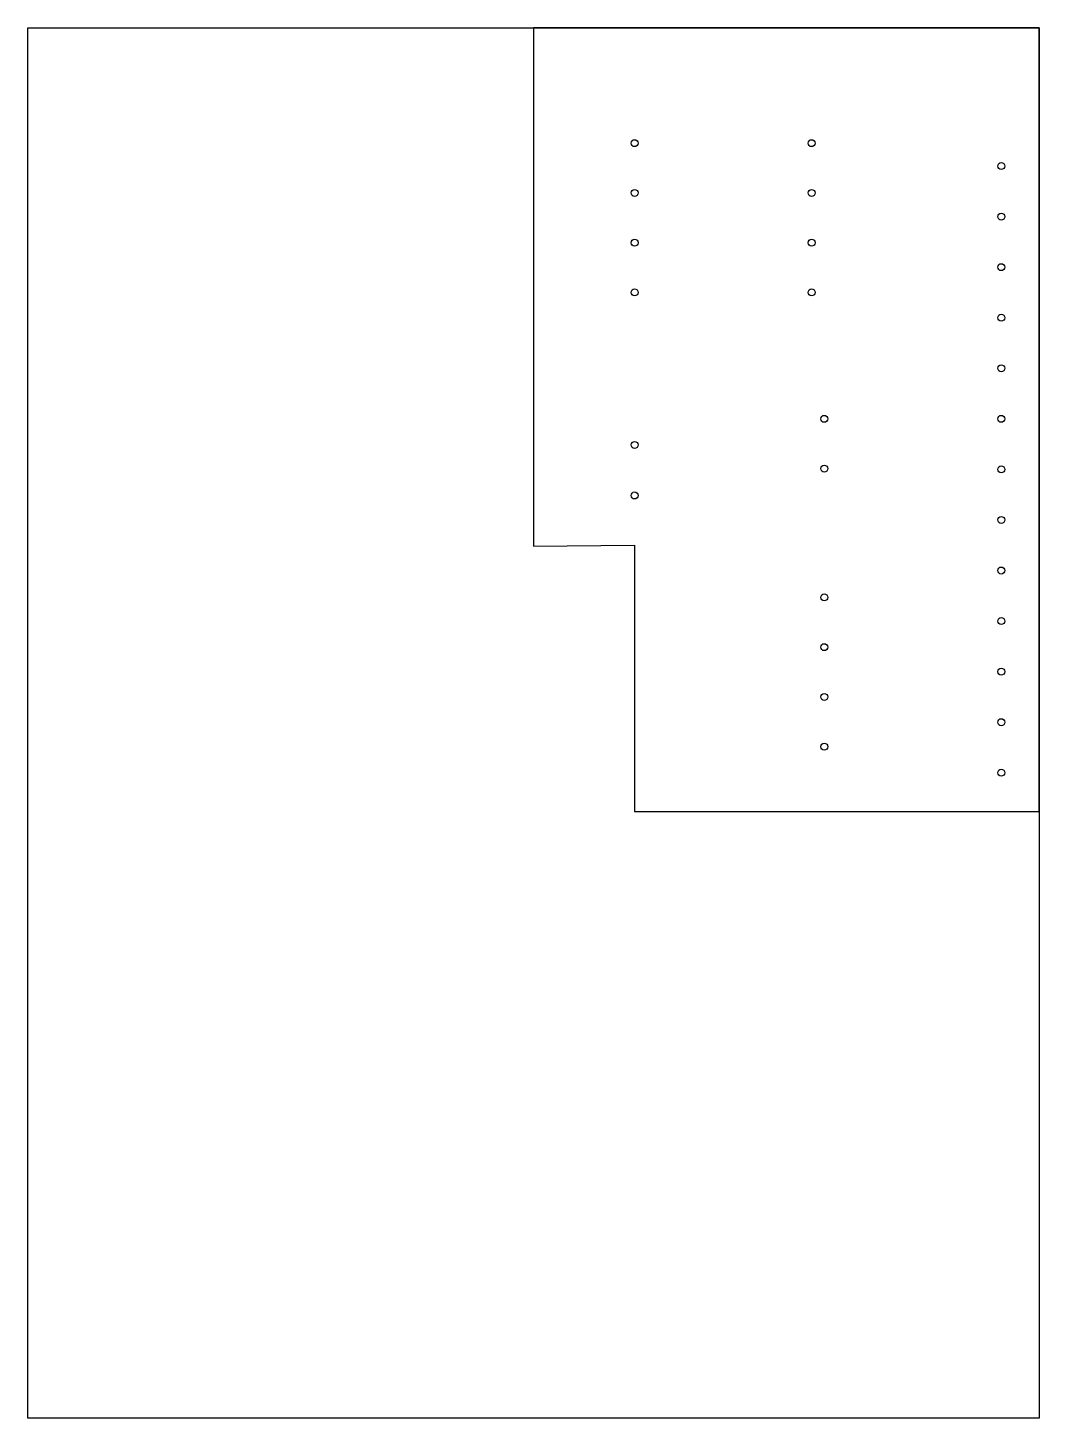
# Model space of a CAD drawing. Extents: x 0 to 50.8, y -69.8 to 0.
import ezdxf

# ---------------------------------------------------------------- set-up
doc = ezdxf.new("R2010")
doc.units = 0
doc.layers.add('BLACK', color=7, linetype='CONTINUOUS')

msp = doc.modelspace()

# ---------------------------------------------------------------- linework, layer by layer
at = {"layer": 'BLACK', "linetype": 'CONTINUOUS'}
for p, q in [((0, 0), (50.8, 0)), ((0, -69.85), (0, 0)), ((50.8, 0), (25.4, 0)), ((25.4, 0), (25.4, -26.035)), ((50.8, 0), (50.8, -69.85)), ((50.8, -39.37), (50.8, 0)), ((25.4, -26.035), (30.48, -25.995)), ((30.48, -25.995), (30.48, -39.37)), ((30.48, -39.37), (50.8, -39.37)), ((50.8, -69.85), (0, -69.85))]:
    msp.add_line(p, q, dxfattribs=at)
at = {"layer": 'BLACK'}
for centre in [(30.48, -5.795), (30.48, -5.795), (39.37, -5.795), (39.37, -5.795), (48.895, -6.945), (48.895, -6.945), (30.48, -8.295), (30.48, -8.295), (39.37, -8.295), (39.37, -8.295), (48.895, -9.485), (48.895, -9.485), (30.48, -10.795), (30.48, -10.795), (39.37, -10.795), (39.37, -10.795), (48.895, -12.025), (48.895, -12.025), (30.48, -13.295), (30.48, -13.295), (39.37, -13.295), (39.37, -13.295), (48.895, -14.565), (48.895, -14.565), (48.895, -17.105), (48.895, -17.105), (40.005, -19.645), (40.005, -19.645), (48.895, -19.645), (48.895, -19.645), (30.48, -20.955), (30.48, -20.955), (40.005, -22.145), (40.005, -22.145), (48.895, -22.185), (48.895, -22.185), (30.48, -23.495), (30.48, -23.495), (48.895, -24.725), (48.895, -24.725), (48.895, -27.265), (48.895, -27.265), (40.005, -28.615), (40.005, -28.615), (48.895, -29.805), (48.895, -29.805), (40.005, -31.115), (40.005, -31.115), (48.895, -32.345), (48.895, -32.345), (40.005, -33.615), (40.005, -33.615), (48.895, -34.885), (48.895, -34.885), (40.005, -36.115), (40.005, -36.115), (48.895, -37.425), (48.895, -37.425)]:
    msp.add_circle(centre, 0.175, dxfattribs=at)

doc.saveas('drawing.dxf')
